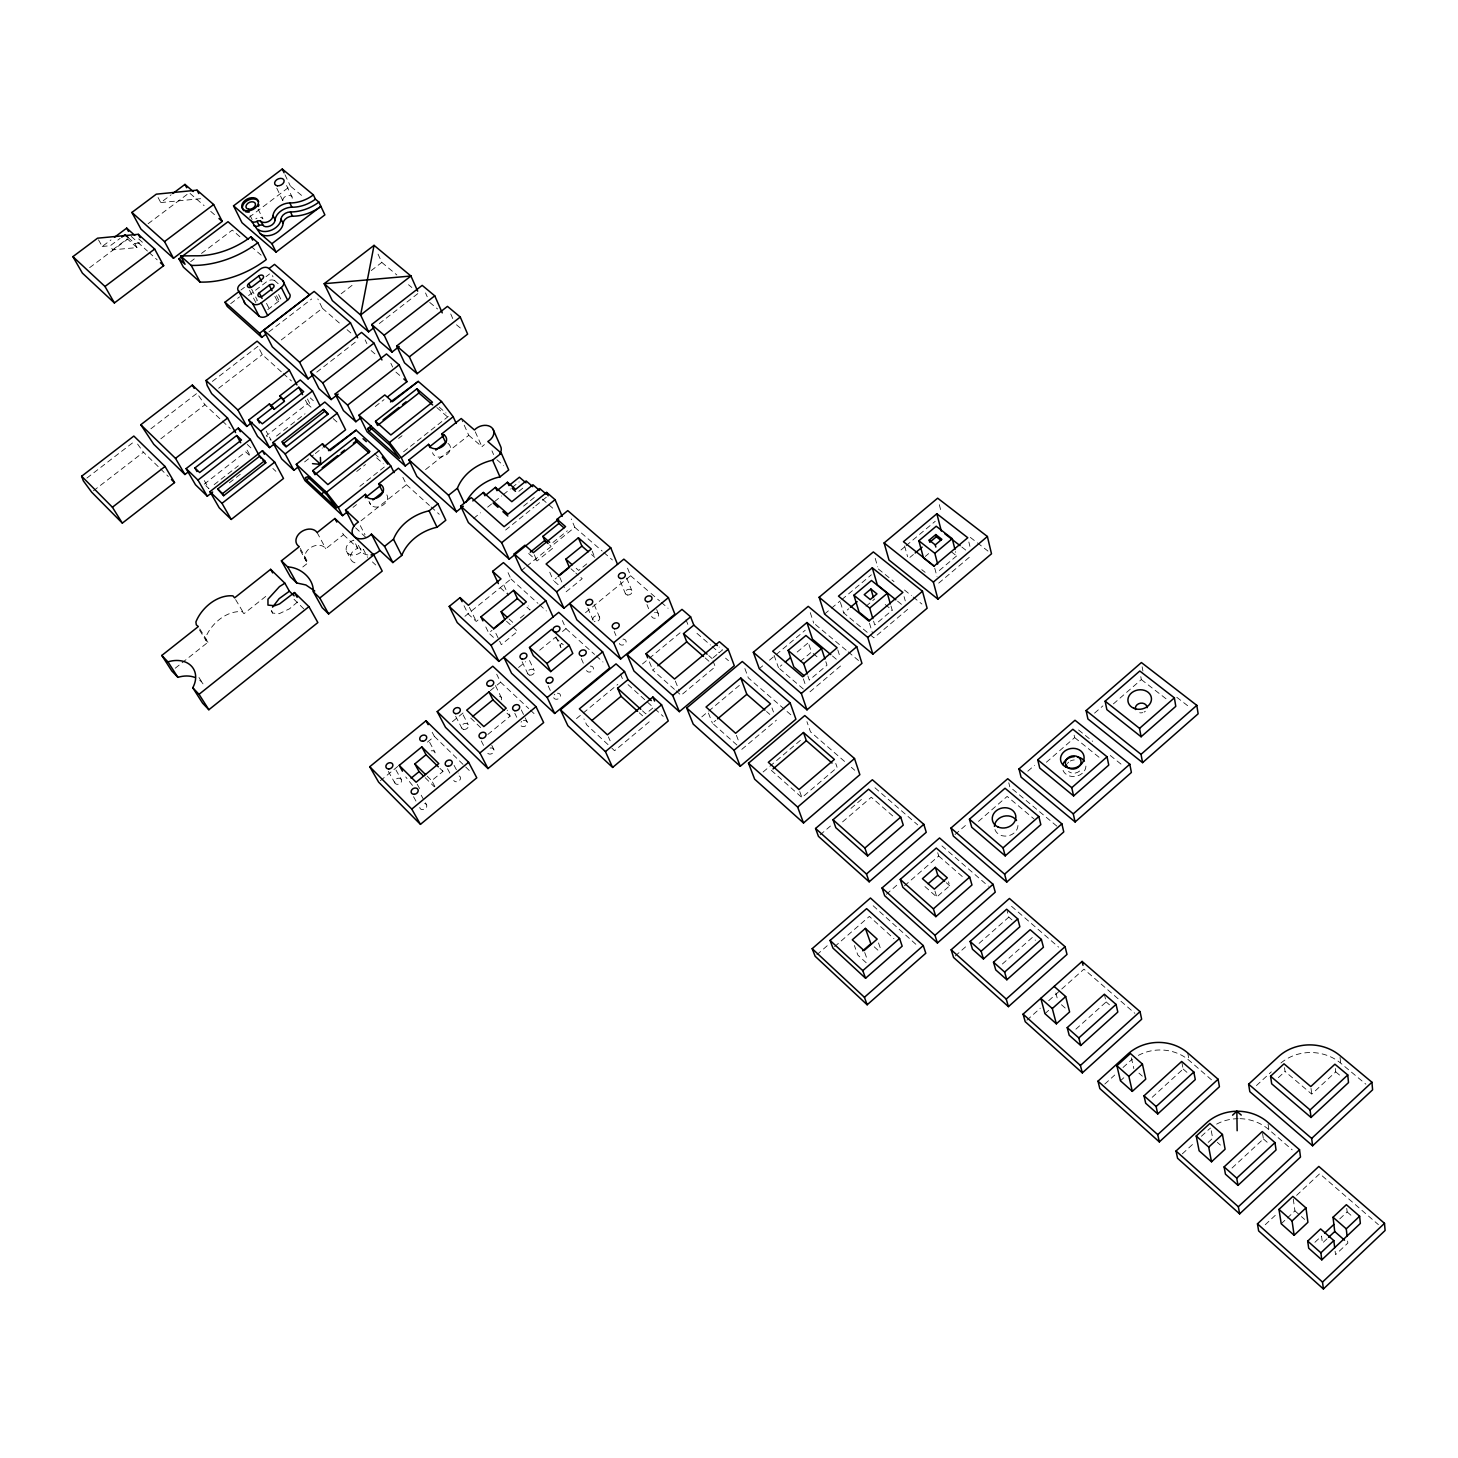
<?xml version="1.0" encoding="UTF-8"?>
<svg xmlns="http://www.w3.org/2000/svg" width="1458" height="1458" viewBox="0 0 1458 1458"><rect width="100%" height="100%" fill="white"/><g stroke="black" fill="none" stroke-linecap="round" stroke-linejoin="round"><path stroke-width="0.75" stroke-dasharray="5 3.75" d="M297.505 601.99L289.486 608.824L279.171 613.709L272.573 613.071L269.803 608.296M1327.035 1238.79L1322.424 1243.127L1321.531 1236.074L1313.494 1243.638M1339.774 1218.87L1347.137 1211.926L1346.554 1206.495M1281.199 1223.754L1285.774 1219.453M1287.305 1218.031L1294.941 1210.869L1292.881 1196.398M1265.234 1224.738L1276.789 1213.913M1296.599 1195.36L1319.709 1173.726L1378.393 1224.647M1232.046 1168.04L1263.412 1138.953L1262.537 1133.395M1284.516 1067.639L1285.045 1071.466L1311.726 1094.12L1335.728 1071.867L1335.109 1066.126M1182.329 1153.843L1193.464 1143.582M1201.428 1136.256L1207.789 1130.387A43.467 39.311 1.1 0 1 1210.541 1128.073M1256.431 1085.554L1271.34 1071.83M1208.153 1142.416L1212.673 1138.242L1210.705 1127.654M1278.356 1077.626L1285.045 1071.466M1152.203 1097.291L1183.149 1069.024L1181.673 1061.46M1104.8 1084.059L1114.75 1075.02M1123.024 1067.493L1129.658 1061.479A42.318 37.926 -4.5 0 1 1132.374 1059.219M1120.437 1080.797L1123.79 1077.754M1075.895 1029.166L1106.166 1001.938L1104.362 994.228M1026.888 1020.199L1040.319 1008.189M1048.721 1000.68L1083.95 969.151L1134.871 1013.328M1044.949 1013.675L1049.906 1009.228M1002.375 964.011L1032.246 937.53L1035.453 940.301M955.263 955.956L967.201 945.44M979.083 943.381L1008.827 917.118L1007.205 911.214M924.919 886.537L936.783 897.016L949.687 885.735L948.484 881.78M834.614 946.661L869.351 916.408L893.973 938.733M904.525 885.771L938.715 856.01L937.494 852.019M978.482 821.383L1007.15 796.414L1034.086 818.995M1046.388 762.242L1074.674 737.602L1073.762 733.429M1113.402 703.886L1141.322 679.574L1140.557 675.309M816.845 954.771L828.782 944.365M886.373 894.264L898.164 884.004M955.026 834.523L967.019 824.098M1027.799 771.209L1034.56 765.322M1094.557 713.126L1102.886 705.872M820.143 834.869L830.422 826.048M850.98 808.388L862.972 798.091M842.578 821.893L871.264 797.234L894.847 817.774M771.337 770.353L801.936 797.562L837.147 767.509L835.762 763.463M763.099 771.993L768.184 767.692M769.879 766.27L802.009 739.006M741.812 749.357L776.421 720.143M809.992 691.803L842.451 664.392M907.66 609.335L873.907 637.839L868.877 633.683M938.715 583.127L972.049 554.988M890.984 605.981L892.205 610.209L874.727 624.953L873.47 620.744M939.353 570.479L956.612 555.917L955.519 551.616M736.91 745.002L712.415 723.186L715.86 720.288M803.322 688.996L778.499 667.728L781.889 664.866M797.18 652.036L809.081 642.049M867.2 632.298L843.745 612.961L848.775 608.733M909.92 557.393L913.419 554.477M800.242 661.531L811.468 652.091L808.005 641.702M866.034 606.236L874.745 598.91M925.21 556.482L928.655 553.603M701.808 716.88L706.984 712.543M708.697 711.103L739.716 685.114M759.29 668.73L762.68 665.869M769.496 660.164L805.217 630.239M824.554 614.037L829.748 609.681M831.479 608.223L840.154 600.951M841.886 599.511L871.374 574.798M900.989 549.976L904.416 547.115M906.129 545.675L935.252 521.271M652.801 708.023L645.821 713.837L642.486 710.83M676.075 690.8L681.068 695.266L715.258 666.743L712.142 658.579L717.3 654.259M719.031 652.819L722.475 649.958L719.104 647.024M649.211 721.838L614.602 750.706L609.663 746.15M576.493 718.594L617.846 684.367M642.468 663.955L647.571 659.727M649.284 658.323L681.597 631.551M674.416 689.324L652.747 670.024L656.136 667.199M434.867 786.445L431.696 780.668L442.977 771.391L440.881 767.491M487.847 734.467L510.136 716.133L507.202 710.174M380.356 780.686L397.779 766.416M427.431 742.14L434.411 736.418L431.258 730.549M452.381 721.692L464.446 711.814M490.271 690.673L500.604 682.198L496.704 674.216M518.592 667.472L525.609 661.732M539.66 650.213L555.462 637.274M562.496 631.514L565.996 628.653L562.369 620.507M585.496 612.688L590.709 608.423M592.44 607.002L630.603 575.746L626.393 565.358M493.46 637.383L488.74 633.009L491.984 630.366M558.159 584.694L553.366 580.43L556.573 577.824M520.324 618.01L525.208 614.018M586.736 563.9L578.68 570.461L573.869 566.233M566.123 591.802L582.216 578.68L575.801 573.03M464.045 605.726L468 613.818L476.274 621.454L479.5 618.83M552.91 542.504L567.344 530.821M464.92 616.315L510.974 579.008L507.202 570.807M521.672 570.351L525.099 567.563M526.812 566.178L574.78 527.304L571.281 518.975M528.653 553.493L537.054 560.966L553.111 547.953L549.739 544.982M505.598 530.038L533.956 507.202M535.724 505.78L546.349 497.214M518.866 491.31L524.096 487.1M523.586 506.108L535.943 496.176M473.631 518.392L480.63 512.779M487.628 507.165L492.877 502.955M494.626 501.552L501.625 495.957M503.374 494.554L510.373 488.94M512.123 487.537L519.121 481.924M353.018 507.384L356.499 504.614M175.233 668.22L208.002 642.213L198.324 626.557M208.002 642.213L205.997 640.518L205.596 637.638C211.064 623.605 226.774 610.264 242.32 611.686L243.978 613.672L266.103 596.122M302.808 566.98L308.148 562.752A11.628 8.693 -27.8 0 1 309.406 548.5A11.628 8.693 -27.8 0 1 325.827 548.718L343.468 534.721L341.555 531.113M361.019 520.798L406.472 484.73L401.989 475.545M425.554 469.585L468.765 435.304L462.04 420.378M356.736 471.444L365.484 464.537M398.581 438.439L402.043 435.723M359.853 486.352L384.311 467.016M403.593 451.78L448.262 416.478M304.594 461.931L313.506 454.932M315.293 453.547L322.418 447.952M375.235 406.545L384.055 399.638M229.343 482.817L234.592 478.716M236.342 477.349L241.609 473.249M204.229 484.129L245.691 451.816L250.466 456.336L246.493 449.082M305.415 400.148L307.31 403.83L266.304 435.76L271.115 440.243L266.213 431.131M214.144 484.657L238.365 465.776M276.473 436.07L281.831 431.896M283.599 430.493L288.957 426.319M290.743 424.934L305.032 413.799M316.769 372.118L356.809 341.008M379.299 323.548L418.519 293.076M86.897 478.06L135.248 440.826M150.885 428.78L196.939 393.314L204.958 404.741L220.759 419.576M212.394 381.395L257.938 346.33L262.258 354.604L281.704 372.154M218.645 388.247L262.258 354.604M281.248 339.951L322.364 308.258L317.808 298.908M341.154 293.769L353.529 284.219M371.207 270.587L381.814 262.422L376.638 251.031M93.458 490.781L143.449 452.199L158.995 467.38M160.817 438.803L204.958 404.741M267.762 309.588L277.713 301.952A3.208 2.242 -25.9 0 1 280.738 301.077M268.892 331.914L311.666 298.981M248.589 295.555L266.632 281.758A6.379 4.447 -25.8 0 1 274.578 280.629M240.898 290.051L244.452 287.354M230.692 303.665L239.513 296.922M266.012 276.674L269.548 273.958M190.633 261.656L194.26 258.904M201.496 253.419L232.278 230.091L240.77 237.472M249.172 217.297L290.379 186.059L302.462 196.156M89.631 267.671L127.63 239.13M148.115 223.73L189.303 192.784L204.12 205.651M98.488 239.841L102.224 246.475L110.972 239.914M158.084 197.523L160.763 202.571L171.133 194.789M102.224 246.475L110.334 245.709L120.121 238.365M112.649 249.847L127.302 238.839L136.979 247.587L112.649 249.847L110.334 245.709M160.763 202.571L201.368 198.616M128.249 237.599L134.701 243.431L142.848 242.666L138 238.31M970.335 537.401L975.621 541.501M977.389 542.868L987.977 551.069M1176.752 697.27L1189.218 706.911M1141.322 679.574L1167.184 699.658M961.806 547.005L966.927 550.996M951.309 551.78L956.612 555.917M921.748 569.641L925.137 572.338M878.317 568.985L894.009 581.596M904.47 590.016L911.432 595.629M913.182 597.033L921.893 604.031M1078.555 729.984L1092.643 741.32M1110.267 755.481L1122.587 765.395M1074.674 737.602L1100.243 758.233M897.545 601.152L902.593 605.252M885.225 604.541L892.205 610.209M381.814 262.422L396.831 274.961M408.513 284.711L411.849 287.499M429.727 302.426L437.564 308.968M456.482 324.788L462.86 330.109M815.441 624.534L846.442 650.432M848.173 651.872L858.507 660.492M1056.813 826.103L1009.811 786.864L1008.772 782.782M1280.926 1063.028A43.43 38.491 2.5 0 1 1340.667 1063.137L1365.873 1084.187M1335.728 1071.867L1342.107 1077.225M832.463 655.991L837.457 660.182M813.199 653.548L818.375 657.923M439.15 407.074L446.02 413.033M210.717 211.374L217.297 217.096M250.976 246.311L261.164 255.15M322.364 308.258L340.461 323.968M347.04 329.672L353.62 335.376M371.134 350.576L375.763 354.604M395.956 372.136L400.677 376.219M436.835 407.584L448.572 417.79M468.765 435.304L481.96 446.749A11.518 8.584 -23.8 0 1 484.439 444.654M496.941 459.762L503.648 465.576M542.358 499.165L555.571 510.628M574.78 527.304L602.154 551.051M603.867 552.546L612.415 559.963M630.603 575.746L649.339 592.003M651.033 593.479L659.563 600.878M661.258 602.354L668.074 608.259M696.96 633.337L710.429 645.001M712.105 646.459L718.83 652.309M725.555 658.141L728.471 660.674M790.819 714.784L748.337 677.897L744.546 667.655M844.528 761.386L810.466 731.825L806.93 721.655M851.344 767.309L854.753 770.261M874.964 787.794L917.702 824.882M941.941 845.913L988.378 886.209M1011.56 906.329L1058.599 947.135M1138.37 1055.373A42.318 37.926 -4.5 0 1 1189.145 1060.422L1212.71 1080.87M1239.974 1118.669A43.467 39.311 1.1 0 1 1268.916 1129.658L1292.189 1149.852M708.77 655.644L712.142 658.579M938.715 856.01L963.665 877.752M1008.827 917.118L1011.98 919.852M1106.166 1001.938L1109.483 1004.835M1183.149 1069.024L1187.705 1072.979M1263.412 1138.953L1269.736 1144.475M1347.137 1211.926L1353.735 1217.667M591.565 554.55L594.791 557.357M278.186 283.709L275.07 280.993L272.354 275.58M705.198 657.941L711.905 663.809M766.562 711.522L769.842 714.402M946.297 882.746L949.687 885.735M571.007 568.802L574.215 571.627M1061.442 1004.726L1066.345 1009.045M1138.935 1073.143L1142.343 1076.15M1217.339 1142.361L1220.455 1145.095M1294.941 1210.869L1299.807 1215.152M1301.429 1216.592L1304.673 1219.453M374.56 453.657L380.975 459.434M131.238 236.415L147.458 251.049M149.081 252.507L157.191 259.816M283.326 373.613L291.418 380.921M310.281 397.943L313.324 400.695M333.208 418.628L339.404 424.205M376.674 457.83L383.29 463.808M406.472 484.73L429.436 505.434M431.076 506.91L439.259 514.309M510.974 579.008L537.947 603.339M539.642 604.87L546.385 610.957M565.996 628.653L594.554 654.405M596.231 655.918L602.956 661.987M628.034 684.622L653.184 707.312M654.861 708.825L663.244 716.388M873.16 905.764L917.556 945.823M307.31 403.83L312.158 408.24M526.921 607.166L530.092 610.045L528.215 605.945M639.278 712.816L642.595 715.823M555.316 637.565L563.28 644.782M500.258 587.683L508.587 595.229L502.882 583M874.199 946.789L879.21 951.363M509.061 618.957L513.799 623.313M506.546 621.254L511.284 625.591M512.851 627.049L517.59 631.387L501.315 644.655L494.535 630.549M866.198 962.754L857.869 955.081L854.388 945.531M608.022 744.619L586.663 724.826L583.929 718.849M355.624 527.851L366.851 538.312M222.345 421.052L230.255 428.47M247.259 444.435L251.76 448.663M272.846 468.455L275.89 471.317M343.468 534.721L357.884 548.244A9.586 7.217 -27.1 0 0 350.357 556.81A9.586 7.217 -27.1 0 0 357.082 563.134M372.428 561.913L375.69 564.975M500.604 682.198L528.744 708.606M530.402 710.155L535.359 714.821M507.001 713.181L510.136 716.133M470.734 718.065L481.614 728.508M205.797 485.642L208.95 488.703L203.792 479.718M160.544 468.911L168.326 476.493M294.024 599.274L305.141 610.155M434.411 736.418L470.497 771.683M439.897 768.348L442.977 771.391M427.103 776.093L431.696 780.668M425.207 777.715L434.393 786.846M412.468 785.406L405.725 776.968M137.581 444.07L143.449 452.199M198.981 677.496L203.336 684.385A26.645 20.102 -31.8 0 0 198.306 679.155M199.527 630.075L205.997 640.518M235.631 599.621L243.978 613.672M388.302 771.391L394.863 782.946M413.525 796.706L416.751 802.447M395.92 769.933L401.351 779.574A3.663 2.916 -29.5 0 1 397.597 784.368A3.663 2.916 -29.5 0 1 395.373 779.848A3.663 2.916 -29.5 0 1 401.351 779.574M421.18 795.211L426.538 804.816M417.17 784.167L420.396 789.926M134.701 243.431L136.979 247.587M300.275 548.445L308.148 562.752M300.275 550.304L306.18 561.038M317.115 532.553L325.827 548.718M429.636 742.322L434.885 752.073M447.497 768.731L450.631 774.562M454.058 765.341L458.195 773.105M346.457 551.179L350.722 559.234M358.376 545.31L361.201 550.723M357.884 548.244L353.638 540.171A9.623 7.217 -27.1 0 0 347.842 553.202A9.623 7.217 -27.1 0 0 363.352 549.265L367.562 557.339M455.643 716.261L461.767 728.071M360.308 525.664L364.992 534.703M463.134 714.876L468.218 724.717M481.268 740.956L485.295 748.792M249.555 290.324L256.225 303.337M251.633 289.194L257.337 300.366A3.189 2.223 -26.1 0 0 256.754 300.913M307.456 399.018L311.228 406.399M368.965 501.388L370.642 504.668M266.522 303.373L269.365 308.95M491.802 745.421L493.788 749.339M274.888 296.357L277.713 301.952M278.569 294.589L281.376 300.184M276.528 295.719L280.282 303.173M250.138 215.602L252.088 219.502M495.447 685.606L501.333 697.562M258.121 209.132L262.932 218.919A4.994 3.408 -25.5 0 0 255.77 218.846M514.82 713.345L516.77 717.3M521.326 709.973L524.224 715.914M525.19 717.901L527.103 721.874M469.385 607.312L476.274 621.454M485.806 626.958L488.74 633.009M276.747 188.118L283.107 201.35M286.57 185.512L292.001 196.866M365.138 339.878L366.906 343.632M284.966 174.705L290.379 186.059M522.146 661.804L527.851 673.851M390.89 363.297L392.639 367.033M529.509 660.492L534.248 670.552M548.172 685.898L551.908 693.899M556.008 636.854L560.583 647.006M608.351 736.819L610.137 740.792M475.29 431.841L481.96 446.749M581.305 658.615L584.895 666.707M534.302 554.769L537.054 560.966M491.966 450.85L493.606 454.568M549.739 572.21L553.366 580.43M425.536 292.949L427.212 296.739M559.817 577.423L564.319 587.683M450.759 313.98L453.238 319.666M587.829 608.022L593.133 620.306M620.397 673.997L623.003 680.084M594.208 604.724L599.475 617.026M614.237 631.514L615.969 635.597M592.167 551.106L593.916 555.261M649.375 661.877L652.747 670.024M620.361 581.396L625.464 593.789M626.721 578.097L631.788 590.508M675.327 681.068L679.428 691.201M646.969 604.596L648.628 608.715M656.683 609.535L658.323 613.654M708.442 713.09L712.415 723.186M686.007 619.723L688.413 625.901M736.381 735.269L738.714 741.32M271.662 610.665L272.573 613.071M799.749 791.566L801.936 797.562M771.993 707.932L773.469 711.996M864.722 952.475L867.474 960.111M774.125 655.353L778.499 667.728M878.518 942.925L880.541 948.666M803.358 678.863L805.454 685.023M807.896 675.983L809.299 680.121L826.996 665.194L825.629 661.039M810.284 612.652L813.728 623.113M837.785 649.849L840.446 658.159M840.446 602.446L843.745 612.961M934.942 891.111L936.783 897.016M869.46 623.167L872.631 633.647M875.201 558.323L877.698 566.852M904.069 596.632L905.272 600.878M904.634 546.021L907.587 556.719M934.742 568.164L937.02 576.712M1055.865 993.026L1057.597 999.623M939.317 504.687L940.993 511.193M968.859 542.03L969.916 546.349M1131.39 1057.815L1133.832 1068.623M1187.687 1052.876L1189.145 1060.422M1142.143 666.798L1142.908 671.063M1268.077 1124.118L1268.916 1129.658M1311.034 1088.452L1311.726 1094.12M1335.109 1251.201L1335.528 1254.718L1347.83 1243.073L1347.447 1239.537M1340.066 1057.415L1340.667 1063.137M282.852 200.493A4.975 3.39 -24.9 0 1 288.957 195.372A4.975 3.39 -24.9 0 1 291.199 200.566M386.88 494.882A9.513 7.09 -26.2 0 1 381.212 506.072A9.513 7.09 -26.2 0 1 369.603 502.536M367.835 555.006A11.664 8.766 -26.8 0 1 360.582 548.208M447.971 443.378A9.459 7.017 -24.7 0 1 445.601 455.352A9.459 7.017 -24.7 0 1 432.516 452.673M1145.35 711.231A5.887 4.848 -8.9 0 1 1144.129 712.069M1142.707 712.616A5.887 4.848 -8.9 0 1 1139.682 712.762M1085.9 766.07A11.81 9.86 -10.7 0 1 1084.242 771.118M1082.346 773.25A11.81 9.86 -10.7 0 1 1069.479 775.966A11.81 9.86 -10.7 0 1 1062.408 767.072M1079.613 771.027A7.873 6.579 -10.7 0 1 1068.514 771.501M1067.438 763.555A7.873 6.579 -10.7 0 1 1068.696 762.133M1070.336 761.021A7.873 6.579 -10.7 0 1 1074.273 759.964M1017.957 825.501A11.846 10.042 -12.8 0 1 1007.387 835.963A11.846 10.042 -12.8 0 1 994.739 829.001M459.161 775.911A3.663 2.934 -28.3 0 1 459.142 780.777A3.663 2.934 -28.3 0 1 453.748 780.376M424.642 803.431A3.681 2.952 -29.4 0 1 426.702 806.639A3.681 2.952 -29.4 0 1 423.075 809.627A3.681 2.952 -29.4 0 1 419.758 807.459M431.222 750.815A3.645 2.898 -28.4 0 1 433.755 755.809M523.386 720.635A3.645 2.916 -26 0 1 527.304 722.348A3.645 2.916 -26 0 1 524.953 726.248A3.645 2.916 -26 0 1 520.634 725.227M521.071 722.166A3.645 2.916 -26 0 1 521.709 721.51M490.088 748.082A3.663 2.934 -27.1 0 1 494.062 750.341A3.663 2.934 -27.1 0 1 490.398 754.096A3.663 2.934 -27.1 0 1 487.063 751.18M499.438 696.25A3.609 2.861 -26.3 0 1 501.333 699.822M590.29 666.087A3.627 2.88 -23.9 0 1 593.351 669.167A3.627 2.88 -23.9 0 1 588.941 672.083A3.627 2.88 -23.9 0 1 586.645 668.493M557.393 693.206A3.627 2.898 -25 0 1 560.492 696.067A3.627 2.898 -25 0 1 556.591 699.275A3.627 2.898 -25 0 1 553.511 696.414M554.186 694.865A3.627 2.898 -25 0 1 554.824 694.208M561.057 647.589A3.59 2.825 -24.2 0 1 561.622 643.397M656.373 612.396A3.59 2.843 -21.9 0 1 658.579 615.367A3.59 2.843 -21.9 0 1 655.116 618.228A3.59 2.843 -21.9 0 1 651.69 616.26M654.569 612.506A3.59 2.843 -21.9 0 1 655.48 612.36M622.985 639.133A3.609 2.861 -22.9 0 1 626.138 641.666A3.609 2.861 -22.9 0 1 622.876 645.019A3.609 2.861 -22.9 0 1 619.176 643.069M592.877 619.614A3.572 2.807 -23.2 0 1 596.067 615.805A3.572 2.807 -23.2 0 1 599.767 618.228A3.572 2.807 -23.2 0 1 595.921 621.618M595.046 621.564A3.572 2.807 -23.2 0 1 594.244 621.308M1216.628 1124.118A43.467 39.311 1.1 0 1 1238.097 1118.669M463.644 729.383A3.627 2.88 -27.3 0 0 468.437 725.446A3.627 2.88 -27.3 0 0 462.879 724.353A3.627 2.88 -27.3 0 0 463.644 729.383M529.746 675.145A3.609 2.843 -25.2 0 0 534.485 671.245A3.609 2.843 -25.2 0 0 528.908 670.224A3.609 2.843 -25.2 0 0 529.746 675.145M627.396 595.01A3.572 2.788 -22.3 0 0 632.043 591.201A3.572 2.788 -22.3 0 0 626.43 590.235A3.572 2.788 -22.3 0 0 627.396 595.01"/><path stroke-width="1.5" d="M313.324 591.729C313.78 578.443 300.439 567.326 287.718 566.943L281.394 560.82L299.291 546.659A11.719 8.712 -27.8 0 1 300.585 532.352A11.719 8.712 -27.8 0 1 317.115 532.553L334.903 518.483L373.831 554.897L382.215 571.099L328.633 613.946L322.2 607.694L313.324 591.729L319.794 597.999L328.633 613.946M233.535 205.851L251.633 221.397A4.72 3.226 -25.5 0 0 257.082 221.306A3.153 2.151 -25.5 0 1 260.526 221.124L263.934 226.209A6.925 4.739 -25.4 0 0 274.815 221.324L275.27 218.682A13.997 9.586 -25.1 0 1 290.251 207.309L294.17 207.164A27.811 18.936 -24.7 0 0 315.402 199.181L318.901 202.097L324.879 214.873L276.072 252.088L242.01 222.728L233.535 205.851L282.269 169.019L313.379 194.898L315.402 199.181M260.526 221.124L261.839 221.962A6.944 4.739 -25.4 0 0 272.737 217.078L273.193 214.435A14.015 9.586 -25.1 0 1 288.192 203.045L292.129 202.899A27.848 18.936 -24.7 0 0 313.379 194.898M417.681 291.181L410.937 276.018L374.05 245.345L360.618 314.983L368.582 331.859L373.941 327.704M456.354 511.813L448.554 495.283L457.393 488.248C463.006 473.814 477.714 463.425 492.567 460.199L501.315 453.201L487.829 441.537A11.591 8.602 -23.8 0 0 491.583 427.467A11.591 8.602 -23.8 0 0 474.451 429.982L461.202 418.519L441.646 433.992A9.495 7.017 -24.7 0 1 443.013 446.093A9.495 7.017 -24.7 0 1 428.579 444.326L408.933 459.89L416.897 476.438L456.354 511.813L463.352 506.199M345.528 510.063L358.431 522.037A11.737 8.784 -26.8 0 0 354.258 536.58A11.737 8.784 -26.8 0 0 371.444 534.138L379.809 550.395L392.876 562.569L401.734 555.48C407.42 541.027 422.091 530.457 437.036 527.249L445.82 520.233L437.947 503.757L398.417 468.2L378.643 483.856A9.55 7.09 -26.2 0 1 379.809 496.194A9.55 7.09 -26.2 0 1 365.429 494.317L345.528 510.063L354.021 526.356M392.876 562.569L384.566 546.331L393.496 539.205C399.273 524.661 414.036 514.073 429.089 510.829L437.947 503.757M465.922 502.226C472.811 489.524 485.824 479.737 500.003 476.894L508.696 469.95L501.315 453.201M272.555 607.184L279.134 598.655L289.395 591.219L294.188 595.885M284.875 583.218L270.623 569.331L234.592 597.853L232.934 595.866C217.278 594.481 201.459 607.858 195.901 621.965L196.301 624.844L198.324 626.557L161.802 655.462L167.943 661.859A26.845 20.157 -31.7 0 1 191.363 666.033A26.845 20.157 -31.7 0 1 192.766 687.775L202.626 703.193L208.858 709.736L317.862 622.566L308.932 606.656L294.443 592.549L279.572 603.904L274.578 605.744L267.962 605.106L267.962 599.22L279.517 586.572L284.875 583.218L289.395 591.219M1323.408 1288.981L1322.515 1282.074L1384.499 1223.335L1318.816 1166.436L1257.452 1223.845L1258.637 1230.917L1323.408 1288.981L1385.1 1230.479L1384.499 1223.335M1328.566 1237.332L1334.726 1231.536L1333.031 1217.248L1346.354 1204.691L1359.621 1216.227L1360.35 1223.426L1321.805 1259.858L1308.683 1248.194L1307.698 1241.104L1320.62 1228.93L1333.833 1240.594L1334.69 1247.684M1321.805 1259.858L1320.893 1252.805L1333.833 1240.594M1347.064 1235.983L1346.263 1228.839L1359.621 1216.227M1294.139 1235.272L1307.917 1222.314L1305.967 1207.898L1292.881 1196.398L1278.994 1209.393L1281.199 1223.754L1294.139 1235.272L1292.061 1220.966L1278.994 1209.393M1324.611 1233.158L1333.87 1224.428M1292.061 1220.966L1305.967 1207.898M1239.628 1213.876L1238.352 1206.768L1299.534 1149.742L1267.804 1122.259A43.667 39.439 0.8 0 0 1206.404 1123.024L1176.023 1151L1177.554 1158.253L1239.628 1213.876L1300.5 1157.069L1299.534 1149.742M1312.601 1145.788L1311.671 1138.425L1371.942 1082.237L1339.866 1055.501A43.631 38.619 2.2 0 0 1278.557 1056.594L1248.613 1084.169L1249.816 1091.659L1312.601 1145.788L1372.598 1089.819L1371.942 1082.237M1238.006 1185.354L1236.73 1178.119L1274.966 1142.598L1262.245 1131.554L1224.119 1166.892L1225.449 1174.182L1238.006 1185.354L1276.06 1149.979L1274.966 1142.598M1311.034 1117.466L1310.086 1109.957L1347.757 1074.965L1334.908 1064.212L1310.797 1086.556L1284.006 1063.83L1270.574 1076.223L1271.668 1083.804L1311.034 1117.466L1348.504 1082.601L1347.757 1074.965M1211.507 1161.789L1225.103 1149.214L1222.442 1134.452L1209.903 1123.425L1196.216 1136.037L1199.114 1150.763L1211.507 1161.789L1208.718 1147.118L1196.216 1136.037M1232.575 1115.188L1236.84 1111.251L1241.25 1115.078M1208.718 1147.118L1222.442 1134.452M1159.329 1141.906L1219.435 1086.72L1218.104 1079.23L1187.687 1052.876A42.501 38.036 -4.7 0 0 1127.963 1053.97L1097.983 1081.162L1099.824 1088.561L1159.329 1141.906L1157.725 1134.616L1097.983 1081.162M1157.725 1113.967L1195.287 1079.594L1193.847 1072.049L1181.673 1061.46L1144.02 1095.796L1145.678 1103.25L1157.725 1113.967L1156.121 1106.549L1144.02 1095.796M1157.725 1134.616L1218.104 1079.23M1156.121 1106.549L1193.847 1072.049M1132.319 1091.368L1128.875 1076.369L1142.416 1064.067L1130.406 1053.496L1116.901 1065.743L1120.437 1080.797L1132.319 1091.368L1145.751 1079.157L1142.416 1064.067M1082.328 1072.888L1080.414 1065.452L1140.028 1011.597L1082.091 961.423L1023.079 1014.148L1025.211 1021.694L1082.328 1072.888L1141.669 1019.233L1140.028 1011.597M1080.743 1045.495L1078.829 1037.932L1116.063 1004.398L1104.362 994.228L1067.22 1027.617L1069.17 1035.216L1080.743 1045.495L1117.812 1012.071L1116.063 1004.398M1056.357 1023.826L1052.312 1008.535L1040.812 998.347L1044.949 1013.675L1056.357 1023.826L1069.607 1011.925L1065.689 996.561L1054.152 986.428M1052.312 1008.535L1065.689 996.561M1008.426 1006.64L1067.001 954.425L1065.069 946.679L1009.428 898.474L951.163 949.796L953.568 957.469L1008.426 1006.64L1006.239 999.058L951.163 949.796M1006.84 979.776L1043.436 947.263L1041.395 939.462L1030.168 929.694L993.499 962.189L995.741 969.898L1006.84 979.776L1004.635 972.085L993.499 962.189M1006.239 999.058L1065.069 946.679M1004.635 972.085L1041.395 939.462M983.439 958.963L981.143 951.217L1017.739 918.886L1006.658 909.245L970.135 941.449L972.468 949.213L983.439 958.963L1019.871 926.723L1017.739 918.886M867.164 1004.781L925.794 953.24L923.279 945.586L870.462 898.019L812.179 948.666L815.131 956.248L867.164 1004.781L864.412 997.29L812.179 948.666M937.421 942.998L995.249 892.168L993.062 884.295L939.553 837.967L882.054 887.958L884.678 895.741L937.421 942.998L934.979 935.307L882.054 887.958M1006.731 882.072L1063.775 831.917L1061.88 823.843L1007.733 778.718L950.98 828.035L953.313 836.017L1006.731 882.072L1004.598 874.162L950.98 828.035M1075.111 821.966L1131.39 772.467L1129.804 764.211L1075.002 720.252L1018.996 768.931L1021.037 777.096L1075.111 821.966L1073.27 813.856L1018.996 768.931M1142.58 762.643L1198.13 713.819L1196.818 705.362L1141.395 662.552L1086.119 710.575L1087.887 718.94L1142.58 762.643L1141.031 754.351L1086.119 710.575M865.56 978.263L902.174 946.169L899.568 938.46L866.617 908.644L830.076 940.428L832.955 948.101L865.56 978.263L862.79 970.645L830.076 940.428M935.854 916.645L971.976 884.988L969.679 877.078L936.291 848.046L900.242 879.411L902.812 887.266L935.854 916.645L933.393 908.844L900.242 879.411M1005.2 855.882L1040.83 824.645L1038.825 816.535L1005.036 788.249L969.461 819.196L971.721 827.251L1005.2 855.882L1003.049 847.863L969.461 819.196M1073.598 795.922L1108.754 765.104L1107.059 756.793L1072.851 729.255L1037.75 759.782L1039.736 768.038L1073.598 795.922L1071.758 787.703L1037.75 759.782M1141.104 736.764L1175.786 706.346L1174.383 697.853L1139.792 671.026L1105.146 701.17L1106.841 709.609L1141.104 736.764L1139.536 728.362L1105.146 701.17M864.412 997.29L923.279 945.586M934.979 935.307L993.062 884.295M1004.598 874.162L1061.88 823.843M1073.27 813.856L1129.804 764.211M1141.031 754.351L1196.818 705.362M862.735 950.835L870.863 943.745L865.396 928.381L852.292 939.809L864.029 950.58L877.169 939.098L865.396 928.381M862.79 970.645L899.568 938.46M933.393 908.844L969.679 877.078M1003.049 847.863L1038.825 816.535M1071.758 787.703L1107.059 756.793M1139.536 728.362L1174.383 697.853M935.362 867.382L922.44 878.664L934.341 889.143L947.299 877.825L935.362 867.382L937.804 875.31L944.584 881.27M928.145 883.73L937.804 875.31M869.168 881.817L926.249 832.299L923.825 824.335L872.358 779.757L815.569 828.472L818.43 836.345L869.168 881.817L866.471 874.016L815.569 828.472M867.601 855.955L903.267 825.119L900.716 817.1L868.622 789.179L833.01 819.742L835.817 827.688L867.601 855.955L864.904 848.046L833.01 819.742M866.471 874.016L923.825 824.335M864.904 848.046L900.716 817.1M803.504 822.968L859.856 774.69L854.516 758.524L804.798 715.55L748.501 763.19L754.643 779.173L803.504 822.968L797.654 807.094L748.501 763.19M797.654 807.094L854.516 758.524M803.486 732.517L768.33 762.315L799.02 789.562L834.395 759.418L803.486 732.517L806.347 740.664L832.008 763.026M773.013 768.949L806.347 740.664M740.263 766.288L795.922 719.213L790.163 702.902L742.286 661.495L686.682 707.968L693.206 724.097L740.263 766.288L734.03 750.269L686.682 707.968M806.985 709.846L861.951 663.372L856.757 646.714L808.224 606.364L753.33 652.255L759.29 668.73L806.985 709.846L801.317 693.479L753.33 652.255M872.868 654.132L927.124 608.241L922.477 591.255L873.342 551.944L819.141 597.251L824.554 614.037L872.868 654.132L867.765 637.438L819.141 597.251M937.913 599.129L991.495 553.803L987.394 536.508L937.658 498.18L884.113 542.941L888.997 560.036L937.913 599.129L933.357 582.088L884.113 542.941M734.03 750.269L790.163 702.902M801.317 693.479L856.757 646.714M867.765 637.438L922.477 591.255M933.357 582.088L987.394 536.508M804.142 675.71L793.826 666.926L788.122 650.396L805.928 635.488L821.547 648.61L824.955 658.98M869.515 620.652L859.072 612.087L853.914 595.229L871.483 580.503L887.302 593.297L890.364 603.867M934.068 566.287L923.497 557.94L918.868 540.772L936.218 526.229L952.238 538.695L954.972 549.466M870.918 589.014L864.23 594.645L870.244 599.53L876.951 593.898L870.918 589.014L873.433 597.47M935.799 534.576L936.364 536.744L929.748 542.285L929.183 540.134L935.799 534.576L941.886 539.332L935.271 544.891L935.836 547.06M717.591 718.849L746.824 694.3L740.755 677.97L706.036 707.021L735.616 733.265L770.517 703.868L740.755 677.97M785.297 662.023L790.382 657.74M850.451 607.312L857.158 601.68M915.15 553.001L922.13 547.151M807.203 673.924L803.686 663.627L821.547 648.61M872.832 618.629L869.679 608.114L887.302 593.297M937.658 564.046L934.833 553.329L952.238 538.695M612.615 767.437L668.274 720.926L661.586 704.815L652.892 697.015L607.457 734.832L579.373 708.88L624.534 671.518L616.041 663.882L560.455 709.809L567.873 725.738L612.615 767.437L605.434 751.617L560.455 709.809M679.337 711.668L734.303 665.741L728.18 649.302L719.377 641.702L674.507 679.027L646.022 653.731L690.6 616.825L681.998 609.389L627.104 654.751L633.957 671.008L679.337 711.668L672.739 695.521L627.104 654.751M806.948 622.53L772.685 651.234L802.647 676.804L837.111 647.771L806.948 622.53L812.471 639.205L830.805 654.587M872.303 567.8L838.478 596.14L868.84 621.072L902.866 592.404L872.303 567.8L877.297 584.786L895.85 599.785M936.856 513.745L903.45 541.72L934.177 566.032L967.784 537.729L936.856 513.745L941.321 531.04M605.434 751.617L661.586 704.815M672.739 695.521L728.18 649.302M637.638 711.322L621.072 696.286L617.591 688.249L627.997 679.628L624.534 671.518M703.521 656.483L686.736 641.83L683.51 633.629L693.808 625.117L690.6 616.825M591.82 720.544L621.072 696.286M657.85 665.796L686.736 641.83M420.433 824.371L476.784 777.825L468.619 762.261L426.028 720.762L369.749 766.726L378.606 782.108L420.433 824.371L411.776 809.099L369.749 766.726M487.993 768.566L543.634 722.585L536.052 706.693L492.786 666.215L437.218 711.613L445.492 727.342L487.993 768.566L479.919 752.948L437.218 711.613M554.696 713.454L547.206 697.507L503.83 657.194L511.558 673.231L554.696 713.454L609.663 668.037L602.646 651.835L558.724 612.342L498.855 661.385L457.211 622.566L449.21 606.419L460.09 597.616L468.401 605.289L500.987 578.917L492.622 571.336L503.429 562.624L545.784 600.714L553.129 617.044M620.598 659.016L613.654 642.741L569.641 603.43L576.821 619.778L620.598 659.016L674.89 614.164L668.402 597.634L623.86 559.143L563.918 608.223L521.672 570.351L514.2 553.912L524.953 545.219L533.373 552.691L565.576 526.63L557.084 519.248L567.763 510.628L610.738 547.789L617.554 564.41M550.705 671.609L572.812 653.439L569.149 645.274L551.616 629.364L529.491 647.461L533.3 655.59L550.705 671.609L546.95 663.499L529.491 647.461M411.776 809.099L468.619 762.261M479.919 752.948L536.052 706.693M547.206 697.507L602.646 651.835M613.654 642.741L668.402 597.634M399.219 765.395L421.799 746.897L438.767 763.609L416.113 782.235L399.219 765.395L402.481 771.191M488.977 691.894L466.688 710.155L483.837 726.576L506.218 708.187L488.977 691.894L492.932 699.858L503.885 710.21M423.677 776.203L419.084 771.628L414.819 763.919L426.046 754.715L421.799 746.897M472.447 716.662L492.932 699.858M546.95 663.499L569.149 645.274M411.083 778.207L419.084 771.628M493.606 629.054L503.338 621.126M558.177 576.53L569.404 567.399L565.85 559.161L581.906 546.112L578.389 537.783L546.094 563.991L558.924 575.363L591.31 549.028L578.389 537.783M498.855 661.385L491.054 645.311L545.784 600.714M563.918 608.223L556.664 591.857L610.738 547.789M480.921 616.862L513.617 590.344L526.338 601.862L493.569 628.526L480.921 616.862L482.89 620.889M504.96 619.814L501.151 611.722L517.39 598.527L513.617 590.344M562.187 516.369L555.079 499.675L546.695 492.421L504.085 526.702L471.28 497.597L460.655 506.09L468.382 522.602L509.206 559.179L558.651 519.23M548.062 543.506L544.691 540.535L542.868 536.38L558.87 523.44L557.084 519.248M530.256 552.199L544.691 540.535M509.206 559.179L501.68 542.722L555.079 499.675M472.811 500.932L483.4 492.458L507.985 514.145L539.788 488.576L546.458 494.335M486.68 494.39L495.465 487.355L511.831 501.698L532.935 484.749L539.569 490.489M532.735 486.662L526.156 480.958L515.64 489.378L507.475 482.252L496.959 490.672L495.465 487.355M208.858 709.736L199.035 694.318L308.932 606.656M319.794 597.999L373.831 554.897M394.061 472.611L390.817 466.013L379.025 450.777L356.098 430.165L330 450.65L322.473 443.779L296.302 464.3L304.995 480.648L342.557 515.658L347.788 511.521M365.229 497.725L380.921 485.295M456.226 423.403L453.183 416.715L441.519 401.515L418.246 381.395L392.439 401.643L384.803 394.936L358.923 415.22L367.124 431.823L405.269 466.013L410.609 461.785M430.238 446.257L444.49 434.958M372.902 499.93L382.761 492.093L378.643 483.856M435.76 450.103L445.528 442.357L441.646 433.992M342.557 515.658L338.311 507.548L390.817 466.013M405.269 466.013L401.26 457.757L453.183 416.715M354.677 437.673L356.754 441.829L314.928 474.688L312.777 470.588L354.677 437.673L369.949 451.451L327.886 484.585L312.777 470.588M416.933 388.776L418.902 392.986L377.549 425.481L375.508 421.307L416.933 388.776L432.443 402.208L390.853 434.976L375.508 421.307M321.507 493.989L324.988 491.237M296.302 464.3L326.392 492.275L379.025 450.777M358.923 415.22L389.486 442.521L441.519 401.515M231.239 519.449L283.508 478.461L274.687 462.131L262.458 450.686L209.934 491.656L219.21 507.785L231.239 519.449L221.999 503.338L209.934 491.656M324.205 446.549L345.582 429.782L337.254 413.215L324.824 402.043L272.901 442.539L281.686 458.924L293.915 470.314L297.468 467.508M387.573 396.868L406.964 381.668L399.109 364.846L386.498 353.948L335.158 393.988L343.45 410.609L355.861 421.726L361.147 417.589M417.116 373.704L467.635 334.101L460.272 317.042L447.46 306.38L396.704 345.983L404.522 362.842L417.116 373.704L409.352 356.846L396.704 345.983M328.469 450.668L356.098 430.165M390.525 401.971L418.246 381.395M367.653 428.652L370.132 427.577L389.924 445.273L399.401 458.432L368.856 431.076L367.653 428.652L371.207 425.864M306.544 480.046L305.287 477.659L307.492 476.784L326.975 494.918L336.634 508.058L306.544 480.046L310.007 477.313M322.145 467.781L337.727 455.534M341.19 452.818L344.653 450.085M353.328 443.287L356.791 440.553M368.856 431.076L372.391 428.288M383.035 419.94L398.982 407.402M402.517 404.613L406.071 401.825M323.366 409.425L281.795 441.883L286.697 446.44L328.342 413.908L323.366 409.425L327.74 414.491M324.423 411.502L282.888 443.943L286.169 446.968M223.657 495.702L222.491 493.661L264.645 460.728L259.761 456.154L217.661 488.995L223.657 495.702L265.775 462.787L264.645 460.728M221.999 503.338L274.687 462.131M293.915 470.314L285.167 453.948L337.254 413.215M355.861 421.726L347.605 405.124L399.109 364.846M409.352 356.846L460.272 317.042M186.114 468.601L197.96 480.083L250.32 439.35L238.292 428.087L186.114 468.601L195.481 484.749L207.309 496.212L212.668 492.02M269.584 447.624L260.745 431.24L312.504 390.963L300.275 379.973L279.699 395.956L284.419 401.351L274.104 409.37L269.384 403.957L248.68 420.032L257.556 436.434L269.584 447.624L274.888 443.487M331.148 399.583L322.801 382.962L373.977 343.122L361.566 332.406L310.554 372.009L318.956 388.648L331.148 399.583L338.147 394.116M392.038 352.071L384.165 335.212L434.757 295.828L422.182 285.367L371.717 324.533L379.645 341.391L392.038 352.071L399.219 346.475M270.477 406.035L280.793 398.034M122.326 523.13L174.541 482.58L165.046 466.469L133.844 436.051L81.648 476.219L83.306 480.812L91.672 492.166L122.326 523.13L112.412 507.238L81.648 476.219M235.576 432.589L227.557 418.045L192.347 385.094L140.788 424.752L153.746 444.253L184.929 474.506L188.483 471.736M296.958 384.93L289.377 370.168L257.118 341.172L206.088 380.447L207.145 385.441L211.665 393.624L246.839 426.429L252.125 422.328M357.647 337.8L350.485 322.819L314.144 291.418L263.734 330.201L272.318 346.858L308.057 378.88L313.27 374.815M194.898 467.963L236.688 435.505L241.499 440.006L199.655 472.538L194.898 467.963L196.976 471.554M259.433 423.002L257.465 419.357L273.011 407.292L269.384 403.957M284.419 401.351L283.344 399.273L298.799 387.263L303.683 391.655L262.312 423.822L257.465 419.357M112.412 507.238L165.046 466.469M140.788 424.752L175.507 458.359L227.557 418.045M206.088 380.447L237.909 410.026L289.377 370.168M308.057 378.88L299.601 362.24L350.485 322.819M267.652 315.457L287.609 300.111A6.415 4.483 -25.7 0 0 289.067 293.222L282.779 280.592L268.746 268.363A6.415 4.447 -25.8 0 0 260.271 269.129L240.297 284.383A6.433 4.465 -26.2 0 0 238.766 291.272L245.254 303.811L259.141 316.186A6.415 4.502 -26.1 0 0 267.652 315.457L261.219 302.881A6.452 4.502 -26.1 0 1 252.69 303.628L238.766 291.272M239.13 291.418L224.969 302.225L259.615 333.244L309.625 294.789L274.523 264.372L269.22 268.436M374.05 245.345L324.186 283.709L332.315 300.585L368.582 331.859M224.969 302.225L227.156 306.362L261.766 337.399L265.338 334.647M259.232 292.839L269.256 285.185A3.226 2.242 -25.8 0 1 273.521 284.802A3.226 2.242 -25.8 0 1 272.774 288.247L262.732 295.938A3.226 2.242 -26 0 1 258.485 296.32A3.226 2.242 -26 0 1 259.232 292.839L262.076 298.434M261.219 302.881L281.303 287.499A6.433 4.483 -25.7 0 0 282.779 280.592M248.771 283.617L258.759 275.981A3.208 2.223 -25.9 0 1 263.005 275.617A3.208 2.223 -25.9 0 1 262.258 279.043L252.252 286.697A3.208 2.223 -26.1 0 1 248.006 287.062A3.208 2.223 -26.1 0 1 248.771 283.617L250.667 287.335M260.198 233.608L271.917 243.686L320.888 206.362A34.026 23.2 -24.7 0 1 292.493 216.185A7.655 5.249 -25.1 0 0 283.107 223.347A13.25 9.076 -25.4 0 1 274.049 234.173A13.25 9.076 -25.4 0 1 260.198 233.608L251.633 221.397M178.951 258.831L185.038 264.281L180.573 255.915L195.099 255.788A65.756 44.487 -25.9 0 0 250.94 236.779L257.829 242.739L266.267 259.579A77.784 52.925 -25.9 0 1 200.056 282.087L183.398 267.142L178.951 258.831L228.013 221.707L248.389 239.349M72.9 256.644L104.994 286.479L154.657 249.045L163.679 265.684L114.398 302.954L82.395 273.12L72.9 256.644L97.558 238.183L138.291 234.319L154.657 249.045M131.894 212.449L164.535 241.591L213.652 204.539L222.254 221.379L173.484 258.266L140.97 229.106L131.894 212.449L156.298 194.169L197.03 190.16L213.652 204.539M114.471 237.308L126.7 228.122L134.774 235.394M172.864 193.477L184.966 184.401L193.167 191.508M121.761 237.144L125.023 234.683L128.249 237.599M281.394 560.82L290.397 576.839L296.703 582.963L305.888 584.968L314.746 591M312.504 463.644L320.651 464.391L320.414 457.411M944.729 533.701L960.093 545.675M936.364 536.744L940.92 540.317M929.183 540.134L935.271 544.891M918.868 540.772L934.833 553.329M853.914 595.229L869.679 608.114M788.122 650.396L803.686 663.627M1270.574 1076.223L1310.086 1109.957M371.717 324.533L384.165 335.212M1248.613 1084.169L1311.671 1138.425M693.808 625.117L717.409 645.566M525.974 482.871L519.413 477.203L508.951 485.587L507.475 482.252M218.955 218.518L222.254 221.379M403.811 378.952L406.964 381.668M418.902 392.986L432.661 404.941M558.87 523.44L563.954 527.869M683.51 633.629L707.094 654.168M581.906 546.112L588.339 551.725M512.214 488.43L515.476 491.291M746.824 694.3L764.921 710.082M1333.031 1217.248L1346.263 1228.839M1334.726 1231.536L1344.549 1240.193M542.868 536.38L549.63 542.321M565.85 559.161L572.265 564.811M493.096 503.01L498.016 507.348M502.919 511.685L507.84 516.023M1116.901 1065.743L1128.875 1076.369M970.135 941.449L981.143 951.217M1067.22 1027.617L1078.829 1037.932M1224.119 1166.892L1236.73 1178.119M1307.698 1241.104L1320.893 1252.805M180.573 255.915L191.198 265.411L200.056 282.087M263.734 330.201L299.601 362.24M310.554 372.009L322.801 382.962M335.158 393.988L347.605 405.124M408.933 459.89L448.554 495.283M460.655 506.09L501.68 542.722M514.2 553.912L556.664 591.857M1023.079 1014.148L1080.414 1065.452M1176.023 1151L1238.352 1206.768M1257.452 1223.845L1322.515 1282.074M363.024 438.694L366.322 441.665M627.997 679.628L651.289 700.605M160.435 262.75L163.679 265.684M356.754 441.829L368.965 452.837M617.591 688.249L640.827 709.317M517.39 598.527L523.75 604.286M279.699 395.956L283.344 399.273M501.151 611.722L507.475 617.518M309.406 454.021L320.651 464.391M248.68 420.032L260.745 431.24M272.901 442.539L285.167 453.948M371.444 534.138L384.566 546.331M449.21 606.419L491.054 645.311M262.513 459.726L265.775 462.787M217.661 488.995L222.491 493.661M171.443 479.536L174.541 482.58M426.046 754.715L438.366 766.835M414.819 763.919L425.572 774.581M192.766 687.775L199.035 694.318M194.88 677.423A26.645 20.102 -31.8 0 0 177.894 677.35L171.789 670.953L161.802 655.462M326.392 492.275L338.311 507.548M382.251 457.083L387.81 464.245M389.486 442.521L401.26 457.757M167.943 661.859L177.894 677.35M175.507 458.359L184.929 474.506M197.96 480.083L207.309 496.212M104.994 286.479L114.398 302.954M270.623 569.331L272.646 572.885M294.443 592.549L297.159 597.343M287.718 566.943L296.703 582.963M192.347 385.094L194.187 388.375M126.7 228.122L128.504 231.439M236.688 435.505L240.698 442.758M238.292 428.087L240.297 431.714M259.761 456.154L260.873 458.195M138.291 234.319L140.114 237.654M250.32 439.35L259.251 455.68M262.458 450.686L264.427 454.313M237.909 410.026L246.839 426.429M164.535 241.591L173.484 258.266M426.028 720.762L428.123 724.662M334.903 518.483L336.798 522.092M273.011 407.292L274.104 409.37M184.966 184.401L186.697 187.754M259.615 333.244L261.766 337.399M252.69 303.628L259.141 316.186M322.473 443.779L324.186 447.077M298.799 387.263L302.571 394.626M197.03 190.16L198.762 193.549M312.504 390.963L319.995 405.707M258.759 275.981L261.602 281.576M365.429 494.317L367.088 497.597M269.256 285.185L272.081 290.762M393.496 539.205L401.734 555.48M250.94 236.779L252.653 240.151M281.303 287.499L287.609 300.111M257.082 221.306L259.196 225.553A3.153 2.151 -25.5 0 1 262.64 225.37M271.917 243.686L276.072 252.088M460.09 597.616L462.077 601.68M273.011 215.584L275.088 219.83M318.901 202.097A34.081 23.2 -24.7 0 1 290.452 211.939A7.655 5.249 -25.1 0 0 281.029 219.101L283.107 223.347M429.089 510.829L437.036 527.249M290.452 211.939L292.493 216.185M289.832 202.954L291.873 207.218M282.269 169.019L284.073 172.809M373.977 343.122L381.941 359.962M428.579 444.326L430.165 447.661M492.622 571.336L498.363 583.601M457.393 488.248L464.245 502.955M483.4 492.458L484.913 495.793M492.567 460.199L500.003 476.894M434.757 295.828L442.248 312.887M493.15 429.436L500.531 446.239A11.518 8.584 -23.8 0 1 499.857 453.912M546.695 492.421L548.135 495.793M652.892 697.015L654.587 701.061M646.022 653.731L647.698 657.813M1082.091 961.423L1083.021 965.287M1236.84 1111.251L1237.149 1130.734M281.029 219.101A13.268 9.076 -25.4 0 1 271.953 229.927A13.268 9.076 -25.4 0 1 258.102 229.38M258.941 204.74A8.784 5.978 -25.5 0 1 258.285 206.453M249.263 212.066A8.784 5.978 -25.5 0 1 245.345 211.592M243.887 210.717A8.784 5.978 -25.5 0 1 246.912 200.821A8.784 5.978 -25.5 0 1 258.576 201.569M259.196 225.553A4.72 3.226 -25.5 0 1 253.747 225.625M257.829 242.739A78.295 52.98 -25.9 0 1 191.198 265.411M245.254 303.811A6.397 4.447 -26.2 0 1 244.179 301.168M379.809 550.395A11.664 8.766 -26.8 0 1 371.006 554.951M1135.545 709.517A5.887 4.848 -8.9 0 1 1140.466 703.193A5.887 4.848 -8.9 0 1 1147.082 707.713M1062.864 764.502A11.81 9.86 -10.7 0 1 1074.327 756.666M1077.353 756.884A11.81 9.86 -10.7 0 1 1084.406 761.185M1066.308 766.908A7.873 6.579 -10.7 0 1 1066.618 765.195M994.429 826.394A11.846 10.042 -12.8 0 1 1003.469 816.316A11.846 10.042 -12.8 0 1 1016.536 820.508M410.937 276.018L360.618 314.983L324.186 283.709L410.937 276.018M248.717 209.259A5.03 3.408 -25.5 0 0 255.478 204.12A5.03 3.408 -25.5 0 0 248.006 203.209A5.03 3.408 -25.5 0 0 248.717 209.259M277.403 185.786A5.012 3.39 -24.9 0 0 284.128 180.683A5.012 3.39 -24.9 0 0 276.637 179.79A5.012 3.39 -24.9 0 0 277.403 185.786M246.566 210.79A8.803 5.978 -25.5 0 0 258.412 201.787A8.803 5.978 -25.5 0 0 245.327 200.202A8.803 5.978 -25.5 0 0 246.566 210.79M1133.777 708.278A11.828 9.714 -9 0 0 1151.474 698.947A11.828 9.714 -9 0 0 1133.795 691.384A11.828 9.714 -9 0 0 1133.777 708.278M1066.272 767.2A11.864 9.896 -10.8 0 0 1084.114 757.777A11.864 9.896 -10.8 0 0 1066.563 749.959A11.864 9.896 -10.8 0 0 1066.272 767.2M1069.206 768.366A7.891 6.579 -10.7 0 0 1081.089 762.115A7.891 6.579 -10.7 0 0 1069.407 756.884A7.891 6.579 -10.7 0 0 1069.206 768.366M997.873 826.905A11.901 10.06 -12.9 0 0 1015.861 817.409A11.901 10.06 -12.9 0 0 998.42 809.336A11.901 10.06 -12.9 0 0 997.873 826.905M448.226 766.288A3.7 2.952 -28.2 0 0 451.998 761.459A3.7 2.952 -28.2 0 0 445.911 761.732A3.7 2.952 -28.2 0 0 448.226 766.288M414.163 794.318A3.718 2.971 -29.3 0 0 417.972 789.452A3.718 2.971 -29.3 0 0 411.867 789.707A3.718 2.971 -29.3 0 0 414.163 794.318M388.867 768.949A3.681 2.916 -29.4 0 0 392.658 764.138A3.681 2.916 -29.4 0 0 386.625 764.411A3.681 2.916 -29.4 0 0 388.867 768.949M422.729 741.247A3.663 2.898 -28.3 0 0 426.483 736.472A3.663 2.898 -28.3 0 0 420.451 736.764A3.663 2.898 -28.3 0 0 422.729 741.247M514.82 710.702A3.663 2.916 -26 0 0 519.649 706.729A3.663 2.916 -26 0 0 513.963 705.636A3.663 2.916 -26 0 0 514.82 710.702M481.176 738.368A3.681 2.934 -27.1 0 0 486.043 734.376A3.681 2.934 -27.1 0 0 480.375 733.265A3.681 2.934 -27.1 0 0 481.176 738.368M455.479 713.636A3.663 2.88 -27.3 0 0 460.327 709.681A3.663 2.88 -27.3 0 0 454.714 708.606A3.663 2.88 -27.3 0 0 455.479 713.636M488.922 686.281A3.645 2.861 -26.2 0 0 493.733 682.344A3.645 2.861 -26.2 0 0 488.12 681.287A3.645 2.861 -26.2 0 0 488.922 686.281M581.469 655.881A3.645 2.88 -23.9 0 0 586.225 651.945A3.645 2.88 -23.9 0 0 580.539 650.906A3.645 2.88 -23.9 0 0 581.469 655.881M548.244 683.201A3.663 2.898 -24.9 0 0 553.038 679.246A3.663 2.898 -24.9 0 0 547.351 678.189A3.663 2.898 -24.9 0 0 548.244 683.201M522.146 659.071A3.627 2.861 -25.2 0 0 526.921 655.171A3.627 2.861 -25.2 0 0 521.308 654.132A3.627 2.861 -25.2 0 0 522.146 659.071M555.17 632.043A3.609 2.843 -24.2 0 0 559.927 628.161A3.609 2.843 -24.2 0 0 554.295 627.159A3.609 2.843 -24.2 0 0 555.17 632.043M647.279 601.717A3.627 2.843 -21.9 0 0 651.999 597.835A3.627 2.843 -21.9 0 0 646.277 596.869A3.627 2.843 -21.9 0 0 647.279 601.717M614.474 628.708A3.627 2.861 -22.9 0 0 619.213 624.808A3.627 2.861 -22.9 0 0 613.508 623.805A3.627 2.861 -22.9 0 0 614.474 628.708M587.993 605.179A3.609 2.825 -23.2 0 0 592.713 601.316A3.609 2.825 -23.2 0 0 587.064 600.35A3.609 2.825 -23.2 0 0 587.993 605.179M620.616 578.498A3.59 2.807 -22.3 0 0 625.3 574.652A3.59 2.807 -22.3 0 0 619.65 573.705A3.59 2.807 -22.3 0 0 620.616 578.498"/></g></svg>
